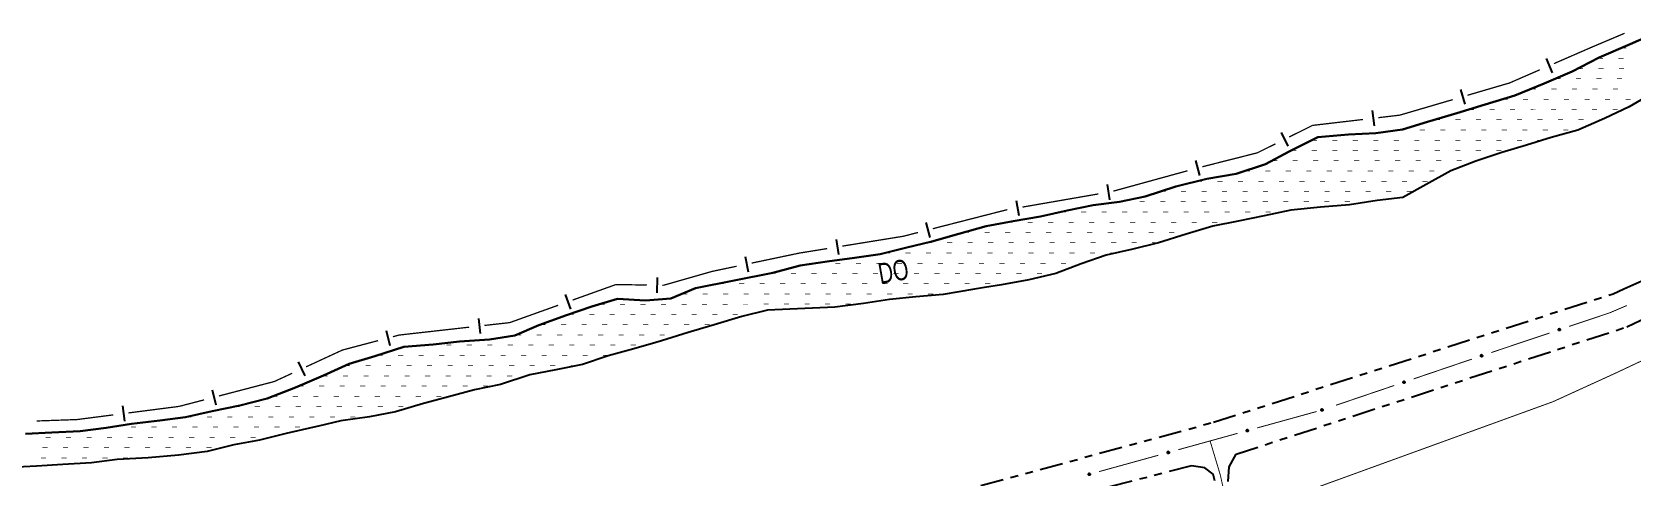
# Model space of a CAD drawing. Extents: x 212200 to 214553, y 4880545 to 4882659.
# Drawn here: x 213133.1 to 213445, y 4882096.9 to 4882183.6 of the extents above; entities that cross this region are included whole.
import ezdxf

# ---------------------------------------------------------------- set-up
doc = ezdxf.new("R2010")
doc.units = 0
doc.header["$LTSCALE"] = 1.5
doc.header["$MEASUREMENT"] = 0
doc.linetypes.add('TRACO_00', pattern=[10, -10])
doc.linetypes.add('TRACO_25', pattern=[8, 3, -1, 1, -1, 1, -1])
for name, color, linetype in [('HD-CURSO-PERENE', 170, 'CONTINUOUS'), ('HD-PRAIA', 251, 'CONTINUOUS'), ('HD-TXT-PRAIA', 7, 'CONTINUOUS'), ('LM-LIM-SETORES-BAIRROS', 250, 'CONTINUOUS'), ('RU-QUADRA', 210, 'CONTINUOUS'), ('SV-EIXO-ROD-ESTR', 7, 'CONTINUOUS'), ('SV-EIXO-RUA-N-PAV', 6, 'CONTINUOUS'), ('SV-EST-M-N-PAV', 20, 'CONTINUOUS'), ('SV-RUA-NAO-PAV', 7, 'CONTINUOUS')]:
    doc.layers.add(name, color=color, linetype=linetype)
doc.styles.add('ARIAL', font='ARIAL.SHX')

# ---------------------------------------------------------------- blocks, each defined once
blk = doc.blocks.new('*X1')
at = {"layer": 'HD-PRAIA', "const_width": 0.13}
for points in [[(213443.109177, 4882180.482687), (213444.109177, 4882180.482774)], [(213434.663383, 4882176.482537), (213435.663383, 4882176.482627)], [(213438.552822, 4882178.482609), (213439.552822, 4882178.482696)], [(213438.663383, 4882176.482896), (213439.663383, 4882176.482986)], [(213442.552822, 4882178.482957), (213443.552822, 4882178.483044)], [(213442.663383, 4882176.483255), (213443.663383, 4882176.483345)], [(213430.269057, 4882174.48246), (213431.269057, 4882174.482552)], [(213434.269057, 4882174.482827), (213435.269057, 4882174.482919)], [(213438.269057, 4882174.483194), (213439.269057, 4882174.483286)], [(213442.269057, 4882174.483561), (213443.269057, 4882174.483653)], [(213419.94775, 4882170.482291), (213420.94775, 4882170.482377)], [(213423.94775, 4882170.482636), (213424.94775, 4882170.482722)], [(213425.47901, 4882172.482379), (213426.47901, 4882172.482469)], [(213427.94775, 4882170.482981), (213428.94775, 4882170.483068)], [(213429.47901, 4882172.482738), (213430.47901, 4882172.482827)], [(213431.94775, 4882170.483326), (213432.94775, 4882170.483413)], [(213433.47901, 4882172.483096), (213434.47901, 4882172.483186)], [(213435.94775, 4882170.483672), (213436.94775, 4882170.483758)], [(213437.47901, 4882172.483455), (213438.47901, 4882172.483545)], [(213439.94775, 4882170.484017), (213440.94775, 4882170.484103)], [(213441.47901, 4882172.483814), (213442.47901, 4882172.483904)], [(213443.94775, 4882170.484362), (213444.94775, 4882170.484449)], [(213413.408619, 4882168.482192), (213414.408619, 4882168.482274)], [(213417.408619, 4882168.482521), (213418.408619, 4882168.482603)], [(213421.408619, 4882168.482849), (213422.408619, 4882168.482931)], [(213425.408619, 4882168.483177), (213426.408619, 4882168.483259)], [(213429.408619, 4882168.483505), (213430.408619, 4882168.483587)], [(213433.408619, 4882168.483834), (213434.408619, 4882168.483916)], [(213437.408619, 4882168.484162), (213438.408619, 4882168.484244)], [(213441.408619, 4882168.48449), (213442.408619, 4882168.484572)], [(213399.810464, 4882164.48199), (213400.810464, 4882164.482067)], [(213403.810464, 4882164.482296), (213404.810464, 4882164.482372)], [(213406.755252, 4882166.482093), (213407.755252, 4882166.482172)], [(213407.810464, 4882164.482602), (213408.810464, 4882164.482678)], [(213410.755252, 4882166.482409), (213411.755252, 4882166.482488)], [(213411.810464, 4882164.482907), (213412.810464, 4882164.482984)], [(213414.755252, 4882166.482726), (213415.755252, 4882166.482805)], [(213415.810464, 4882164.483213), (213416.810464, 4882164.483289)], [(213418.755252, 4882166.483042), (213419.755252, 4882166.483121)], [(213419.810464, 4882164.483518), (213420.810464, 4882164.483595)], [(213422.755252, 4882166.483358), (213423.755252, 4882166.483437)], [(213423.810464, 4882164.483824), (213424.810464, 4882164.4839)], [(213426.755252, 4882166.483675), (213427.755252, 4882166.483754)], [(213427.810464, 4882164.48413), (213428.810464, 4882164.484206)], [(213430.755252, 4882166.483991), (213431.755252, 4882166.48407)], [(213431.810464, 4882164.484435), (213432.810464, 4882164.484512)], [(213434.755252, 4882166.484307), (213435.755252, 4882166.484386)], [(213438.755252, 4882166.484624), (213439.245675, 4882166.482418)], [(213378.724806, 4882160.481713), (213379.724806, 4882160.481783)], [(213382.724806, 4882160.481991), (213383.724806, 4882160.48206)], [(213382.739341, 4882162.481787), (213383.739341, 4882162.481854)], [(213386.724806, 4882160.482269), (213387.724806, 4882160.482338)], [(213386.739341, 4882162.482056), (213387.739341, 4882162.482124)], [(213390.724806, 4882160.482546), (213391.724806, 4882160.482615)], [(213390.739341, 4882162.482326), (213391.739341, 4882162.482393)], [(213394.724806, 4882160.482824), (213395.724806, 4882160.482893)], [(213394.739341, 4882162.482595), (213395.739341, 4882162.482663)], [(213398.724806, 4882160.483101), (213399.724806, 4882160.48317)], [(213398.739341, 4882162.482865), (213399.739341, 4882162.482932)], [(213402.724806, 4882160.483379), (213403.724806, 4882160.483448)], [(213402.739341, 4882162.483134), (213403.739341, 4882162.483202)], [(213406.724806, 4882160.483656), (213407.724806, 4882160.483726)], [(213406.739341, 4882162.483404), (213407.739341, 4882162.483471)], [(213410.724806, 4882160.483934), (213411.724806, 4882160.484003)], [(213410.739341, 4882162.483673), (213411.739341, 4882162.483741)], [(213414.724806, 4882160.484211), (213415.724806, 4882160.484281)], [(213414.739341, 4882162.483943), (213415.739341, 4882162.48401)], [(213418.724806, 4882160.484489), (213419.724806, 4882160.484558)], [(213418.739341, 4882162.484213), (213419.739341, 4882162.48428)], [(213422.739341, 4882162.484482), (213423.739341, 4882162.484549)], [(213426.739341, 4882162.484752), (213427.739341, 4882162.484819)], [(213374.997062, 4882158.481643), (213375.997062, 4882158.481715)], [(213378.997062, 4882158.481929), (213379.997062, 4882158.482)], [(213382.997062, 4882158.482214), (213383.997062, 4882158.482286)], [(213386.997061, 4882158.4825), (213387.997061, 4882158.482572)], [(213390.997061, 4882158.482786), (213391.997061, 4882158.482857)], [(213394.997061, 4882158.483071), (213395.997061, 4882158.483143)], [(213398.997061, 4882158.483357), (213399.997061, 4882158.483429)], [(213402.997061, 4882158.483643), (213403.997061, 4882158.483714)], [(213406.997061, 4882158.483928), (213407.997061, 4882158.484)], [(213410.997061, 4882158.484214), (213411.997061, 4882158.484285)], [(213414.997061, 4882158.4845), (213414.998402, 4882158.482043)], [(213360.322552, 4882154.48143), (213361.322552, 4882154.481497)], [(213364.322552, 4882154.481698), (213365.322552, 4882154.481765)], [(213368.322552, 4882154.481965), (213369.322552, 4882154.482032)], [(213369.662764, 4882156.481557), (213370.662764, 4882156.481628)], [(213372.322552, 4882154.482232), (213373.322552, 4882154.482299)], [(213373.662764, 4882156.481842), (213374.662764, 4882156.481913)], [(213376.322552, 4882154.482499), (213377.322552, 4882154.482566)], [(213377.662764, 4882156.482127), (213378.662764, 4882156.482199)], [(213380.322552, 4882154.482767), (213381.322552, 4882154.482833)], [(213381.662764, 4882156.482413), (213382.662764, 4882156.482484)], [(213384.322552, 4882154.483034), (213385.322552, 4882154.483101)], [(213385.662764, 4882156.482698), (213386.662764, 4882156.482769)], [(213388.322552, 4882154.483301), (213389.322552, 4882154.483368)], [(213389.662764, 4882156.482983), (213390.662764, 4882156.483055)], [(213392.322552, 4882154.483568), (213393.322552, 4882154.483635)], [(213393.662764, 4882156.483269), (213394.662764, 4882156.48334)], [(213396.322552, 4882154.483836), (213397.322552, 4882154.483902)], [(213397.662764, 4882156.483554), (213398.662764, 4882156.483625)], [(213400.322552, 4882154.484103), (213401.322552, 4882154.48417)], [(213401.662764, 4882156.483839), (213402.662764, 4882156.48391)], [(213404.322552, 4882154.48437), (213405.322552, 4882154.484437)], [(213405.662764, 4882156.484124), (213406.662764, 4882156.484196)], [(213409.662764, 4882156.48441), (213409.769337, 4882156.481958)], [(213353.224061, 4882152.481326), (213354.224061, 4882152.481391)], [(213357.224061, 4882152.481584), (213358.224061, 4882152.481649)], [(213361.224061, 4882152.481842), (213362.224061, 4882152.481906)], [(213365.224061, 4882152.4821), (213366.224061, 4882152.482164)], [(213369.224061, 4882152.482357), (213370.224061, 4882152.482422)], [(213373.224061, 4882152.482615), (213374.224061, 4882152.48268)], [(213377.224061, 4882152.482873), (213378.224061, 4882152.482937)], [(213381.224061, 4882152.483131), (213382.224061, 4882152.483195)], [(213385.224061, 4882152.483388), (213386.224061, 4882152.483453)], [(213389.224061, 4882152.483646), (213390.224061, 4882152.483711)], [(213393.224061, 4882152.483904), (213394.224061, 4882152.483968)], [(213397.224061, 4882152.484162), (213398.224061, 4882152.484226)], [(213401.224061, 4882152.48442), (213402.224061, 4882152.484484)], [(213333.735543, 4882148.481066), (213334.735543, 4882148.481134)], [(213337.735543, 4882148.481341), (213338.735543, 4882148.481409)], [(213341.735543, 4882148.481616), (213342.735543, 4882148.481684)], [(213345.16358, 4882150.481213), (213346.16358, 4882150.481278)], [(213345.735543, 4882148.481891), (213346.735543, 4882148.481959)], [(213349.16358, 4882150.481472), (213350.16358, 4882150.481536)], [(213349.735543, 4882148.482166), (213350.735543, 4882148.482235)], [(213353.16358, 4882150.481731), (213354.16358, 4882150.481795)], [(213353.735543, 4882148.482441), (213354.735543, 4882148.48251)], [(213357.16358, 4882150.481989), (213358.16358, 4882150.482054)], [(213357.735543, 4882148.482716), (213358.735543, 4882148.482785)], [(213361.16358, 4882150.482248), (213362.16358, 4882150.482313)], [(213361.735543, 4882148.482991), (213362.735543, 4882148.48306)], [(213365.16358, 4882150.482507), (213366.16358, 4882150.482572)], [(213365.735543, 4882148.483266), (213366.735543, 4882148.483335)], [(213369.16358, 4882150.482766), (213370.16358, 4882150.482831)], [(213369.735543, 4882148.483541), (213370.735543, 4882148.48361)], [(213373.16358, 4882150.483025), (213374.16358, 4882150.483089)], [(213373.735543, 4882148.483816), (213374.735543, 4882148.483885)], [(213377.16358, 4882150.483283), (213378.16358, 4882150.483348)], [(213381.163579, 4882150.483542), (213382.163579, 4882150.483607)], [(213385.163579, 4882150.483801), (213386.163579, 4882150.483866)], [(213389.163579, 4882150.48406), (213390.163579, 4882150.484125)], [(213393.163579, 4882150.484319), (213394.099457, 4882150.481702)], [(213323.285445, 4882146.480928), (213324.285445, 4882146.480996)], [(213327.285445, 4882146.481201), (213328.285445, 4882146.481269)], [(213331.285445, 4882146.481474), (213332.285445, 4882146.481542)], [(213335.285445, 4882146.481746), (213336.285445, 4882146.481814)], [(213339.285445, 4882146.482019), (213340.285445, 4882146.482087)], [(213343.285445, 4882146.482292), (213344.285445, 4882146.48236)], [(213347.285445, 4882146.482565), (213348.285445, 4882146.482633)], [(213351.285445, 4882146.482837), (213352.285445, 4882146.482905)], [(213355.285445, 4882146.48311), (213356.285445, 4882146.483178)], [(213359.285445, 4882146.483383), (213360.285445, 4882146.483451)], [(213363.285445, 4882146.483655), (213364.285445, 4882146.483724)], [(213307.582284, 4882142.480705), (213308.582284, 4882142.480772)], [(213311.582284, 4882142.480974), (213312.582284, 4882142.481041)], [(213314.893043, 4882144.480811), (213315.893043, 4882144.480879)], [(213315.582284, 4882142.481243), (213316.582284, 4882142.48131)], [(213318.893043, 4882144.481083), (213319.893043, 4882144.48115)], [(213319.582284, 4882142.481512), (213320.582284, 4882142.481579)], [(213322.893043, 4882144.481354), (213323.893043, 4882144.481422)], [(213323.582284, 4882142.481781), (213324.582284, 4882142.481848)], [(213326.893043, 4882144.481625), (213327.893043, 4882144.481693)], [(213327.582284, 4882142.48205), (213328.582284, 4882142.482117)], [(213330.893043, 4882144.481897), (213331.893043, 4882144.481965)], [(213331.582284, 4882142.482319), (213332.582284, 4882142.482386)], [(213334.893043, 4882144.482168), (213335.893043, 4882144.482236)], [(213335.582284, 4882142.482588), (213336.582284, 4882142.482655)], [(213338.893043, 4882144.48244), (213339.893043, 4882144.482507)], [(213339.582284, 4882142.482857), (213340.582284, 4882142.482924)], [(213342.893043, 4882144.482711), (213343.893043, 4882144.482779)], [(213343.582284, 4882142.483126), (213344.582284, 4882142.483193)], [(213346.893043, 4882144.482982), (213347.893043, 4882144.48305)], [(213347.582284, 4882142.483395), (213348.582284, 4882142.483462)], [(213350.893043, 4882144.483254), (213351.893043, 4882144.483322)], [(213351.582284, 4882142.483664), (213352.582284, 4882142.483731)], [(213354.893043, 4882144.483525), (213355.893043, 4882144.483593)], [(213358.893043, 4882144.483796), (213359.305267, 4882144.481255)], [(213285.79129, 4882138.480421), (213286.79129, 4882138.480484)], [(213289.79129, 4882138.480672), (213290.79129, 4882138.480734)], [(213293.79129, 4882138.480922), (213294.79129, 4882138.480985)], [(213297.79129, 4882138.481173), (213298.79129, 4882138.481235)], [(213299.454984, 4882140.480591), (213300.454984, 4882140.480658)], [(213301.79129, 4882138.481423), (213302.79129, 4882138.481486)], [(213303.454984, 4882140.48086), (213304.454984, 4882140.480928)], [(213305.79129, 4882138.481674), (213306.79129, 4882138.481736)], [(213307.454984, 4882140.48113), (213308.454984, 4882140.481197)], [(213309.79129, 4882138.481924), (213310.79129, 4882138.481987)], [(213311.454984, 4882140.4814), (213312.454984, 4882140.481467)], [(213313.79129, 4882138.482174), (213314.79129, 4882138.482237)], [(213315.454984, 4882140.481669), (213316.454984, 4882140.481737)], [(213317.79129, 4882138.482425), (213318.79129, 4882138.482488)], [(213319.454984, 4882140.481939), (213320.454984, 4882140.482006)], [(213321.79129, 4882138.482675), (213322.79129, 4882138.482738)], [(213323.454984, 4882140.482208), (213324.454984, 4882140.482276)], [(213325.79129, 4882138.482926), (213326.79129, 4882138.482988)], [(213327.454984, 4882140.482478), (213328.454984, 4882140.482545)], [(213329.79129, 4882138.483176), (213330.79129, 4882138.483239)], [(213331.454984, 4882140.482748), (213332.454984, 4882140.482815)], [(213333.79129, 4882138.483427), (213334.79129, 4882138.483489)], [(213335.454984, 4882140.483017), (213336.454984, 4882140.483085)], [(213337.79129, 4882138.483677), (213338.133465, 4882138.480945)], [(213339.454984, 4882140.483287), (213340.454984, 4882140.483354)], [(213343.454984, 4882140.483556), (213344.454984, 4882140.483624)], [(213277.116172, 4882136.480301), (213278.116172, 4882136.480362)], [(213281.116172, 4882136.480544), (213282.116172, 4882136.480605)], [(213285.116172, 4882136.480787), (213286.116172, 4882136.480848)], [(213289.116172, 4882136.48103), (213290.116172, 4882136.481091)], [(213293.116172, 4882136.481273), (213294.116172, 4882136.481334)], [(213297.116172, 4882136.481516), (213298.116172, 4882136.481577)], [(213301.116172, 4882136.481759), (213302.116172, 4882136.481819)], [(213305.116172, 4882136.482002), (213306.116172, 4882136.482062)], [(213309.116172, 4882136.482245), (213310.116172, 4882136.482305)], [(213313.116172, 4882136.482487), (213314.116172, 4882136.482548)], [(213317.116172, 4882136.48273), (213318.116172, 4882136.482791)], [(213321.116172, 4882136.482973), (213322.116172, 4882136.483034)], [(213325.116172, 4882136.483216), (213326.116172, 4882136.483277)], [(213329.116172, 4882136.483459), (213330.116172, 4882136.48352)], [(213259.890986, 4882132.480063), (213260.890986, 4882132.480126)], [(213263.890986, 4882132.480316), (213264.890986, 4882132.480379)], [(213267.008471, 4882134.480167), (213268.008471, 4882134.480228)], [(213267.890986, 4882132.480568), (213268.890986, 4882132.480631)], [(213271.008471, 4882134.480409), (213272.008471, 4882134.480469)], [(213271.890986, 4882132.48082), (213272.890986, 4882132.480883)], [(213275.008471, 4882134.48065), (213276.008471, 4882134.48071)], [(213275.890986, 4882132.481073), (213276.890986, 4882132.481136)], [(213279.008471, 4882134.480892), (213280.008471, 4882134.480952)], [(213279.890986, 4882132.481325), (213280.890986, 4882132.481388)], [(213283.008471, 4882134.481133), (213284.008471, 4882134.481193)], [(213283.890986, 4882132.481578), (213284.890986, 4882132.481641)], [(213287.008471, 4882134.481374), (213288.008471, 4882134.481435)], [(213287.890986, 4882132.48183), (213288.890986, 4882132.481893)], [(213291.008471, 4882134.481616), (213292.008471, 4882134.481676)], [(213291.890986, 4882132.482082), (213292.890986, 4882132.482145)], [(213295.008471, 4882134.481857), (213296.008471, 4882134.481918)], [(213295.890986, 4882132.482335), (213296.890986, 4882132.482398)], [(213299.008471, 4882134.482099), (213300.008471, 4882134.482159)], [(213299.890986, 4882132.482587), (213300.890986, 4882132.48265)], [(213303.008471, 4882134.48234), (213304.008471, 4882134.4824)], [(213303.890986, 4882132.482839), (213304.890986, 4882132.482903)], [(213307.008471, 4882134.482581), (213308.008471, 4882134.482642)], [(213307.890986, 4882132.483092), (213308.890986, 4882132.483155)], [(213311.008471, 4882134.482823), (213312.008471, 4882134.482883)], [(213315.008471, 4882134.483064), (213316.008471, 4882134.483125)], [(213319.008471, 4882134.483306), (213320.008471, 4882134.483366)], [(213323.008471, 4882134.483547), (213323.465476, 4882134.480732)], [(213243.773388, 4882130.479869), (213244.773388, 4882130.479933)], [(213247.773388, 4882130.480124), (213248.773388, 4882130.480187)], [(213251.773388, 4882130.480378), (213252.773388, 4882130.480442)], [(213255.773388, 4882130.480633), (213256.773388, 4882130.480696)], [(213259.773388, 4882130.480887), (213260.773388, 4882130.480951)], [(213263.773388, 4882130.481142), (213264.773388, 4882130.481205)], [(213267.773388, 4882130.481396), (213268.773388, 4882130.48146)], [(213271.773388, 4882130.481651), (213272.773388, 4882130.481715)], [(213275.773388, 4882130.481906), (213276.773388, 4882130.481969)], [(213279.773388, 4882130.48216), (213280.773388, 4882130.482224)], [(213283.773388, 4882130.482415), (213284.773388, 4882130.482478)], [(213287.773388, 4882130.482669), (213288.773388, 4882130.482733)], [(213291.773388, 4882130.482924), (213292.773388, 4882130.482988)], [(213232.286256, 4882126.479688), (213233.286256, 4882126.479765)], [(213236.286256, 4882126.479997), (213237.286256, 4882126.480074)], [(213237.762686, 4882128.479776), (213238.762686, 4882128.479852)], [(213240.286256, 4882126.480306), (213241.286256, 4882126.480383)], [(213241.762686, 4882128.480079), (213242.762686, 4882128.480154)], [(213244.286256, 4882126.480615), (213245.286256, 4882126.480692)], [(213245.762686, 4882128.480382), (213246.762686, 4882128.480457)], [(213248.286256, 4882126.480924), (213249.286256, 4882126.481001)], [(213249.762686, 4882128.480685), (213250.762686, 4882128.48076)], [(213252.286256, 4882126.481233), (213253.286256, 4882126.48131)], [(213253.762686, 4882128.480987), (213254.762686, 4882128.481063)], [(213256.286256, 4882126.481542), (213257.286256, 4882126.481619)], [(213257.762686, 4882128.48129), (213258.762686, 4882128.481366)], [(213260.286256, 4882126.481851), (213261.286256, 4882126.481928)], [(213261.762686, 4882128.481593), (213262.762686, 4882128.481669)], [(213264.286256, 4882126.48216), (213265.286256, 4882126.482237)], [(213265.762686, 4882128.481896), (213266.762686, 4882128.481972)], [(213269.762686, 4882128.482199), (213270.762686, 4882128.482275)], [(213227.512871, 4882124.479607), (213228.512871, 4882124.479687)], [(213231.512871, 4882124.479926), (213232.512871, 4882124.480005)], [(213235.512871, 4882124.480244), (213236.512871, 4882124.480323)], [(213239.512871, 4882124.480562), (213240.512871, 4882124.480641)], [(213243.512871, 4882124.48088), (213244.512871, 4882124.48096)], [(213247.512871, 4882124.481198), (213248.512871, 4882124.481278)], [(213251.512871, 4882124.481516), (213252.512871, 4882124.481596)], [(213255.512871, 4882124.481835), (213256.512871, 4882124.481914)], [(213259.512871, 4882124.482153), (213259.628988, 4882124.479929)], [(213200.48138, 4882120.479271), (213201.48138, 4882120.479338)], [(213204.48138, 4882120.47954), (213205.48138, 4882120.479607)], [(213208.48138, 4882120.479809), (213209.48138, 4882120.479876)], [(213209.872228, 4882122.479398), (213210.872228, 4882122.479467)], [(213212.48138, 4882120.480077), (213213.48138, 4882120.480144)], [(213213.872228, 4882122.479673), (213214.872228, 4882122.479742)], [(213216.48138, 4882120.480346), (213217.48138, 4882120.480413)], [(213217.872228, 4882122.479949), (213218.872228, 4882122.480017)], [(213220.48138, 4882120.480615), (213221.48138, 4882120.480682)], [(213221.872228, 4882122.480224), (213222.872228, 4882122.480293)], [(213224.48138, 4882120.480883), (213225.48138, 4882120.480951)], [(213225.872228, 4882122.480499), (213226.872228, 4882122.480568)], [(213228.48138, 4882120.481152), (213229.48138, 4882120.481219)], [(213229.872228, 4882122.480775), (213230.872228, 4882122.480844)], [(213232.48138, 4882120.481421), (213233.48138, 4882120.481488)], [(213233.872228, 4882122.48105), (213234.872228, 4882122.481119)], [(213236.48138, 4882120.48169), (213237.48138, 4882120.481757)], [(213237.872228, 4882122.481325), (213238.872228, 4882122.481394)], [(213240.48138, 4882120.481958), (213241.48138, 4882120.482026)], [(213241.872228, 4882122.481601), (213242.872228, 4882122.48167)], [(213244.481379, 4882120.482227), (213245.481379, 4882120.482294)], [(213245.872228, 4882122.481876), (213246.872228, 4882122.481945)], [(213249.872228, 4882122.482151), (213250.872228, 4882122.48222)], [(213194.128718, 4882118.479175), (213195.128718, 4882118.479242)], [(213198.128718, 4882118.479443), (213199.128718, 4882118.47951)], [(213202.128718, 4882118.479712), (213203.128718, 4882118.479779)], [(213206.128718, 4882118.479981), (213207.128718, 4882118.480048)], [(213210.128718, 4882118.480249), (213211.128718, 4882118.480317)], [(213214.128718, 4882118.480518), (213215.128718, 4882118.480585)], [(213218.128718, 4882118.480787), (213219.128718, 4882118.480854)], [(213222.128718, 4882118.481056), (213223.128718, 4882118.481123)], [(213226.128718, 4882118.481324), (213227.128718, 4882118.481392)], [(213230.128718, 4882118.481593), (213231.128718, 4882118.48166)], [(213234.128718, 4882118.481862), (213235.128718, 4882118.481929)], [(213238.128718, 4882118.482131), (213239.128718, 4882118.482198)], [(213185.068472, 4882114.479018), (213186.068472, 4882114.479091)], [(213189.068472, 4882114.479311), (213190.068472, 4882114.479385)], [(213189.740998, 4882116.479098), (213190.740998, 4882116.479169)], [(213193.068472, 4882114.479605), (213194.068472, 4882114.479678)], [(213193.740998, 4882116.479384), (213194.740998, 4882116.479455)], [(213197.068472, 4882114.479898), (213198.068472, 4882114.479972)], [(213197.740998, 4882116.47967), (213198.740998, 4882116.479742)], [(213201.068472, 4882114.480192), (213202.068472, 4882114.480265)], [(213201.740998, 4882116.479956), (213202.740998, 4882116.480028)], [(213205.068472, 4882114.480485), (213206.068472, 4882114.480558)], [(213205.740998, 4882116.480242), (213206.740998, 4882116.480314)], [(213209.068472, 4882114.480779), (213210.068472, 4882114.480852)], [(213209.740998, 4882116.480528), (213210.740998, 4882116.4806)], [(213213.068472, 4882114.481072), (213214.068472, 4882114.481145)], [(213213.740998, 4882116.480815), (213214.740998, 4882116.480886)], [(213217.068472, 4882114.481365), (213218.068472, 4882114.481439)], [(213217.740998, 4882116.481101), (213218.740998, 4882116.481172)], [(213221.068472, 4882114.481659), (213222.068472, 4882114.481732)], [(213221.740998, 4882116.481387), (213222.740998, 4882116.481458)], [(213225.740998, 4882116.481673), (213226.740998, 4882116.481745)], [(213172.513078, 4882110.478826), (213173.513078, 4882110.478903)], [(213176.513078, 4882110.479132), (213177.513078, 4882110.479208)], [(213179.940861, 4882112.478934), (213180.940861, 4882112.47901)], [(213180.513078, 4882110.479438), (213181.513078, 4882110.479514)], [(213183.940861, 4882112.47924), (213184.940861, 4882112.479317)], [(213184.513078, 4882110.479743), (213185.513078, 4882110.47982)], [(213187.940861, 4882112.479546), (213188.940861, 4882112.479623)], [(213188.513078, 4882110.480049), (213189.513078, 4882110.480125)], [(213191.940861, 4882112.479853), (213192.940861, 4882112.479929)], [(213192.513078, 4882110.480354), (213193.513078, 4882110.480431)], [(213195.940861, 4882112.480159), (213196.94086, 4882112.480236)], [(213196.513078, 4882110.48066), (213197.513078, 4882110.480736)], [(213199.94086, 4882112.480465), (213200.94086, 4882112.480542)], [(213200.513078, 4882110.480965), (213201.513078, 4882110.481042)], [(213203.94086, 4882112.480772), (213204.94086, 4882112.480848)], [(213204.513078, 4882110.481271), (213205.513078, 4882110.481347)], [(213207.94086, 4882112.481078), (213208.94086, 4882112.481155)], [(213211.94086, 4882112.481384), (213212.94086, 4882112.481461)], [(213163.169801, 4882108.4787), (213164.169801, 4882108.478775)], [(213167.169801, 4882108.479002), (213168.169801, 4882108.479077)], [(213171.169801, 4882108.479303), (213172.169801, 4882108.479379)], [(213175.169801, 4882108.479605), (213176.169801, 4882108.479681)], [(213179.169801, 4882108.479907), (213180.169801, 4882108.479982)], [(213183.169801, 4882108.480209), (213184.169801, 4882108.480284)], [(213187.1698, 4882108.48051), (213188.1698, 4882108.480586)], [(213191.1698, 4882108.480812), (213192.1698, 4882108.480888)], [(213195.1698, 4882108.481114), (213196.1698, 4882108.481189)], [(213135.699375, 4882104.479443), (213136.699375, 4882104.479498)], [(213139.699375, 4882104.479664), (213140.699375, 4882104.479719)], [(213143.699375, 4882104.479885), (213144.699375, 4882104.47994)], [(213147.699375, 4882104.480105), (213148.699375, 4882104.48016)], [(213148.368215, 4882106.478519), (213149.368215, 4882106.478591)], [(213151.699375, 4882104.480326), (213152.699375, 4882104.480381)], [(213152.368215, 4882106.478805), (213153.368215, 4882106.478877)], [(213155.699375, 4882104.480547), (213156.699375, 4882104.480602)], [(213156.368215, 4882106.479092), (213157.368215, 4882106.479163)], [(213159.699375, 4882104.480767), (213160.699375, 4882104.480822)], [(213160.368215, 4882106.479378), (213161.368215, 4882106.47945)], [(213163.699375, 4882104.480988), (213164.699375, 4882104.481043)], [(213164.368215, 4882106.479664), (213165.368215, 4882106.479736)], [(213167.699375, 4882104.481209), (213168.699375, 4882104.481264)], [(213168.368215, 4882106.479951), (213169.368215, 4882106.480022)], [(213171.699375, 4882104.481429), (213172.699375, 4882104.481485)], [(213172.368215, 4882106.480237), (213173.368215, 4882106.480309)], [(213175.699375, 4882104.48165), (213176.699375, 4882104.481705)], [(213176.368215, 4882106.480523), (213177.368215, 4882106.480595)], [(213180.368215, 4882106.48081), (213181.368215, 4882106.480881)], [(213184.368215, 4882106.481096), (213185.368215, 4882106.481168)], [(213135.092119, 4882102.480022), (213136.092119, 4882102.480075)], [(213139.092119, 4882102.480232), (213140.092119, 4882102.480285)], [(213143.092119, 4882102.480443), (213144.092119, 4882102.480495)], [(213147.092119, 4882102.480653), (213148.092119, 4882102.480705)], [(213151.092119, 4882102.480863), (213152.092119, 4882102.480916)], [(213155.092119, 4882102.481073), (213156.092119, 4882102.481126)], [(213159.092119, 4882102.481283), (213160.092119, 4882102.481336)], [(213163.092119, 4882102.481494), (213164.092119, 4882102.481546)], [(213167.092119, 4882102.481704), (213168.092119, 4882102.481756)], [(213134.806392, 4882100.48099), (213135.806392, 4882100.481038)], [(213138.806392, 4882100.481181), (213139.806392, 4882100.481228)], [(213142.806392, 4882100.481371), (213143.806392, 4882100.481419)], [(213146.806392, 4882100.481561), (213147.806392, 4882100.481609)], [(213150.806392, 4882100.481752), (213151.806392, 4882100.481799)], [(213154.806392, 4882100.481942), (213155.219818, 4882100.478488)]]:
    blk.add_lwpolyline(points, dxfattribs=at)

msp = doc.modelspace()

# ---------------------------------------------------------------- linework, layer by layer
at = {"layer": 'HD-CURSO-PERENE', "linetype": 'Continuous'}
msp.add_polyline3d([(213450.28, 4882183.62, 2.200891), (213444.83, 4882181.23, 2.200891), (213438.82, 4882178.62, 2.200891), (213433.55, 4882175.91, 2.200891), (213428.08, 4882173.53, 2.200891), (213422.32, 4882171.21, 2.200891), (213416.55, 4882169.44, 2.200891), (213411.04, 4882167.76, 2.200891), (213405.34, 4882166.06, 2.200891), (213400.46, 4882164.57, 2.200891), (213395.22, 4882163.86, 2.200891), (213389.92, 4882163.62, 2.200891), (213383.92, 4882163.07, 2.200891), (213378.34, 4882160.29, 2.200891), (213373.7, 4882157.78, 2.200891), (213368.01, 4882155.95, 2.200891), (213362.24, 4882154.96, 2.200891), (213356.19, 4882153.45, 2.200891), (213350.25, 4882151.51, 2.200891), (213345.23, 4882150.49, 2.200891), (213340.09, 4882149.81, 2.200891), (213334.99, 4882148.77, 2.200891), (213329.78, 4882147.57, 2.200891), (213324.46, 4882146.71, 2.200891), (213319.23, 4882145.69, 2.200891), (213313.85, 4882144.19, 2.200891), (213308.62, 4882142.73, 2.200891), (213303.5, 4882141.5, 2.200891), (213298.54, 4882140.25, 2.200891), (213293.53, 4882139.52, 2.200891), (213288.19, 4882138.84, 2.200891), (213282.92, 4882138.05, 2.200891), (213277.62, 4882136.58, 2.200891), (213262.51, 4882133.59, 2.200891), (213257.72, 4882131.56, 2.200891), (213252.73, 4882131.23, 2.200891), (213247.26, 4882131.5, 2.200891), (213242.27, 4882130.04, 2.200891), (213237.33, 4882128.33, 2.200891), (213231.96, 4882126.36, 2.200891), (213227.23, 4882124.36, 2.200891), (213222.29, 4882123.58, 2.200891), (213216.44, 4882123.19, 2.200891), (213211.3, 4882122.59, 2.200891), (213205.62, 4882122.15, 2.200891), (213199.93, 4882120.3, 2.200891), (213194.94, 4882118.85, 2.200891), (213189.93, 4882116.56, 2.200891), (213184.44, 4882114.21, 2.200891), (213178.93, 4882112.09, 2.200891), (213173.6, 4882110.71, 2.200891), (213168.24, 4882109.57, 2.200891), (213162.99, 4882108.44, 2.200891), (213158.03, 4882107.76, 2.200891), (213152.48, 4882107.15, 2.200891), (213147.52, 4882106.34, 2.200891), (213142.49, 4882105.69, 2.200891), (213136.91, 4882105.44, 2.200891), (213131.77, 4882105.19, 2.200891)], dxfattribs=at)
at = {"layer": 'HD-PRAIA', "linetype": 'TRACO_00'}
for points in [[(213131.77, 4882105.19, 2.200891), (213136.91, 4882105.44, 2.200891), (213142.49, 4882105.69, 2.200891), (213147.52, 4882106.34, 2.200891), (213152.48, 4882107.15, 2.200891), (213158.03, 4882107.76, 2.200891), (213162.99, 4882108.44, 2.200891), (213168.24, 4882109.57, 2.200891), (213173.6, 4882110.71, 2.200891), (213178.93, 4882112.09, 2.200891), (213184.44, 4882114.21, 2.200891), (213189.93, 4882116.56, 2.200891), (213194.94, 4882118.85, 2.200891), (213199.93, 4882120.3, 2.200891), (213205.62, 4882122.15, 2.200891), (213211.3, 4882122.59, 2.200891), (213216.44, 4882123.19, 2.200891), (213222.29, 4882123.58, 2.200891), (213227.23, 4882124.36, 2.200891), (213231.96, 4882126.36, 2.200891), (213237.33, 4882128.33, 2.200891), (213242.27, 4882130.04, 2.200891), (213247.26, 4882131.5, 2.200891), (213252.73, 4882131.23, 2.200891), (213257.72, 4882131.56, 2.200891), (213262.51, 4882133.59, 2.200891), (213277.62, 4882136.58, 2.200891), (213282.92, 4882138.05, 2.200891), (213288.19, 4882138.84, 2.200891), (213293.53, 4882139.52, 2.200891), (213298.54, 4882140.25, 2.200891), (213303.5, 4882141.5, 2.200891), (213308.62, 4882142.73, 2.200891), (213313.85, 4882144.19, 2.200891), (213319.23, 4882145.69, 2.200891), (213324.46, 4882146.71, 2.200891), (213329.78, 4882147.57, 2.200891), (213334.99, 4882148.77, 2.200891), (213340.09, 4882149.81, 2.200891), (213345.23, 4882150.49, 2.200891), (213350.25, 4882151.51, 2.200891), (213356.19, 4882153.45, 2.200891), (213362.24, 4882154.96, 2.200891), (213368.01, 4882155.95, 2.200891), (213373.7, 4882157.78, 2.200891), (213378.34, 4882160.29, 2.200891), (213383.92, 4882163.07, 2.200891), (213389.92, 4882163.62, 2.200891), (213395.22, 4882163.86, 2.200891), (213400.46, 4882164.57, 2.200891), (213405.34, 4882166.06, 2.200891), (213411.04, 4882167.76, 2.200891), (213416.55, 4882169.44, 2.200891), (213422.32, 4882171.21, 2.200891), (213428.08, 4882173.53, 2.200891), (213433.55, 4882175.91, 2.200891), (213438.82, 4882178.62, 2.200891), (213444.83, 4882181.23, 2.200891), (213450.28, 4882183.62, 2.200891)], [(213449.0021, 4882171.573545, 2.775923), (213444.62267, 4882168.983667, 2.775923), (213439.843201, 4882166.743778, 2.775923), (213434.653751, 4882164.473892, 2.775923), (213429.444176, 4882163.003978, 2.775923), (213424.644591, 4882161.504061, 2.775923), (213419.794995, 4882160.084143, 2.775923), (213414.765447, 4882158.404234, 2.775923), (213409.845926, 4882156.524333, 2.775923), (213405.056521, 4882153.874459, 2.775923), (213400.467097, 4882151.294582, 2.775923), (213395.487377, 4882150.694633, 2.775923), (213390.07771, 4882149.864696, 2.775923), (213384.407995, 4882149.404747, 2.775923), (213378.668299, 4882148.834802, 2.775923), (213373.418665, 4882147.754873, 2.775923), (213368.349019, 4882146.704942, 2.775923), (213363.42936, 4882145.705008, 2.775923), (213358.239796, 4882144.165095, 2.775923), (213352.800265, 4882142.47519, 2.775923), (213347.840643, 4882141.245265, 2.775923), (213342.591026, 4882140.05534, 2.775923), (213337.721478, 4882138.335432, 2.796099), (213332.801957, 4882136.455531, 2.796099), (213327.562342, 4882135.255606, 2.796099), (213322.2227, 4882134.245675, 2.796099), (213318.914986, 4882133.730031, 2.796099), (213316.963026, 4882133.425737, 2.796099), (213310.803421, 4882132.375812, 2.796099), (213305.483694, 4882131.905861, 2.796099), (213300.323972, 4882131.365911, 2.796099), (213295.30428, 4882130.595969, 2.796099), (213289.664604, 4882129.876029, 2.796099), (213276.535187, 4882129.296129, 2.796099), (213271.555568, 4882128.056204, 2.826364), (213266.166027, 4882126.416296, 2.826364), (213261.076451, 4882124.926382, 2.826364), (213255.856899, 4882123.316472, 2.826364), (213254.794643, 4882123.006475, 2.826364), (213250.477347, 4882121.746562, 2.826364), (213245.487745, 4882120.396641, 2.826364), (213240.428204, 4882118.676735, 2.826364), (213235.278558, 4882117.646803, 2.826364), (213230.198901, 4882116.676869, 2.826364), (213224.439413, 4882114.786973, 2.826364), (213219.399763, 4882113.757041, 2.826364), (213214.290169, 4882112.387122, 2.826364), (213213.631857, 4882112.211748, 2.826364), (213209.410556, 4882111.087199, 2.826364), (213203.961015, 4882109.457291, 2.826364), (213198.881361, 4882108.467358, 2.826364), (213193.301693, 4882107.67742, 2.836453), (213188.958362, 4882106.66369, 2.836453), (213188.032084, 4882106.447497, 2.846541), (213182.672476, 4882105.227574, 2.846541), (213177.412876, 4882103.927653, 2.846541), (213172.413203, 4882103.037716, 2.846541), (213167.223606, 4882101.707795, 2.846541), (213161.623927, 4882100.997855, 2.846541), (213155.744224, 4882100.507908, 2.846541), (213149.684504, 4882100.167956, 2.846541), (213144.684795, 4882099.50801, 2.866718), (213139.085052, 4882099.208054, 2.866718), (213133.955296, 4882098.878097, 2.866718), (213128.845533, 4882098.588138, 2.866718)]]:
    msp.add_polyline3d(points, dxfattribs=at)
at = {"layer": 'LM-LIM-SETORES-BAIRROS', "const_width": 0.25}
for points in [[(213443.761998, 4882183.361594), (213438.236387, 4882181.0233)], [(213437.381656, 4882180.661601), (213429.981262, 4882177.438318)], [(213438.236387, 4882181.0233), (213437.381656, 4882180.661601)], [(213427.23083, 4882176.240352), (213421.729965, 4882173.84442)], [(213421.311935, 4882173.662345), (213413.113341, 4882171.257423)], [(213421.729965, 4882173.84442), (213421.311935, 4882173.662345)], [(213410.234634, 4882170.413003), (213400.638944, 4882167.598267)], [(213392.720102, 4882166.534293), (213383.781747, 4882165.482722)], [(213399.885641, 4882167.377298), (213395.699554, 4882166.884817)], [(213400.638944, 4882167.598267), (213399.885641, 4882167.377298)], [(213382.887448, 4882165.377511), (213378.320253, 4882163.109036)], [(213383.781747, 4882165.482722), (213382.887448, 4882165.377511)], [(213372.946592, 4882160.439999), (213372.10288, 4882160.020937)], [(213375.633422, 4882161.774518), (213372.946592, 4882160.439999)], [(213372.10288, 4882160.020937), (213361.383124, 4882157.307075)], [(213358.487472, 4882156.523103), (213344.024391, 4882152.545755)], [(213341.076185, 4882151.998726), (213326.297256, 4882149.432939)], [(213323.108088, 4882148.879265), (213308.806953, 4882145.214916)], [(213323.34147, 4882148.919782), (213323.108088, 4882148.879265)], [(213303.038793, 4882143.736954), (213291.148254, 4882141.811021)], [(213303.963421, 4882143.973869), (213303.038793, 4882143.736954)], [(213305.900833, 4882144.470288), (213303.963421, 4882143.973869)], [(213282.755234, 4882140.451589), (213273.460534, 4882138.49892)], [(213283.251173, 4882140.531916), (213282.755234, 4882140.451589)], [(213288.186849, 4882141.331357), (213283.251173, 4882140.531916)], [(213265.757041, 4882136.88054), (213256.979919, 4882134.37279)], [(213266.610075, 4882137.059748), (213265.757041, 4882136.88054)], [(213270.524623, 4882137.882132), (213266.610075, 4882137.059748)], [(213246.973323, 4882134.309385), (213238.536052, 4882131.283604)], [(213247.009899, 4882134.308828), (213246.973323, 4882134.309385)], [(213253.009189, 4882134.216527), (213247.009899, 4882134.308828)], [(213256.258051, 4882134.166543), (213256.008834, 4882134.170377)], [(213256.979919, 4882134.37279), (213256.258051, 4882134.166543)], [(213235.712151, 4882130.270895), (213226.299146, 4882126.895197)], [(213218.351479, 4882125.9911), (213205.433091, 4882124.536711)], [(213226.261239, 4882126.881603), (213221.332646, 4882126.326728)], [(213226.299146, 4882126.895197), (213226.261239, 4882126.881603)], [(213200.579226, 4882123.365367), (213193.811972, 4882121.575319)], [(213204.692103, 4882124.453289), (213203.479478, 4882124.13253)], [(213205.433091, 4882124.536711), (213204.692103, 4882124.453289)], [(213193.621851, 4882121.525029), (213186.538966, 4882118.250147)], [(213193.811972, 4882121.575319), (213193.621851, 4882121.525029)], [(213183.815945, 4882116.991116), (213181.092925, 4882115.732084)], [(213180.337549, 4882115.382825), (213169.533171, 4882112.557064)], [(213181.092925, 4882115.732084), (213180.337549, 4882115.382825)], [(213161.768094, 4882110.526198), (213151.876358, 4882109.249845)], [(213161.793499, 4882110.532842), (213161.768094, 4882110.526198)], [(213166.630794, 4882111.797981), (213161.793499, 4882110.532842)], [(213141.841641, 4882107.955043), (213133.964431, 4882107.677676)], [(213141.95858, 4882107.970131), (213141.841641, 4882107.955043)], [(213148.901025, 4882108.865931), (213141.95858, 4882107.970131)]]:
    msp.add_lwpolyline(points, dxfattribs=at)
at = {"layer": 'LM-LIM-SETORES-BAIRROS'}
for points in [[(213428.465468, 4882178.414212), (213429.663434, 4882175.66378)], [(213411.731561, 4882172.415303), (213412.575982, 4882169.536596)], [(213394.531141, 4882168.257702), (213394.881665, 4882165.27825)], [(213376.757384, 4882164.007612), (213378.091902, 4882161.320781)], [(213360.018148, 4882158.499724), (213360.813618, 4882155.607107)], [(213342.79013, 4882153.818723), (213343.303287, 4882150.862938)], [(213325.055415, 4882150.739779), (213325.568573, 4882147.783994)], [(213307.465932, 4882146.419766), (213308.21056, 4882143.513647)], [(213289.921287, 4882143.131836), (213290.400951, 4882140.17043)], [(213272.173503, 4882139.76128), (213272.790291, 4882136.825369)], [(213255.032028, 4882135.685583), (213254.985878, 4882132.685938)], [(213237.088397, 4882132.357985), (213238.101106, 4882129.534084)], [(213220.17111, 4882127.705435), (213220.506738, 4882124.724268)], [(213202.129146, 4882125.326935), (213202.896309, 4882122.426683)], [(213185.001777, 4882119.19198), (213186.260808, 4882116.468959)], [(213168.18617, 4882113.755225), (213168.945253, 4882110.852848)], [(213150.692624, 4882110.60954), (213151.076538, 4882107.634207)]]:
    msp.add_lwpolyline(points, dxfattribs=at)
at = {"layer": 'RU-QUADRA', "linetype": 'Continuous', "const_width": 0.18, "flags": 128}
msp.add_lwpolyline([(213369.86, 4882089.67), (213429.802243, 4882111.445881), (213441.981821, 4882117.01065), (213505.44065, 4882146.890981), (213523.269216, 4882155.844318), (213547.202082, 4882169.406275), (213557.971872, 4882173.395086), (213568.741661, 4882172.996205), (213573.528235, 4882168.209632), (213579.910332, 4882153.451031), (213589.483479, 4882129.917046), (213611.222499, 4882076.068097)], dxfattribs=at)
at = {"layer": 'SV-EIXO-ROD-ESTR', "const_width": 0.18}
for points in [[(213444.206849, 4882130.219501), (213441.447245, 4882129.042817)], [(213440.888185, 4882128.804436), (213432.932435, 4882126.133163)], [(213441.447245, 4882129.042817), (213440.888185, 4882128.804436)], [(213429.140478, 4882124.859951), (213417.76461, 4882121.040316)], [(213413.975862, 4882119.757606), (213402.61401, 4882115.896475)], [(213398.826727, 4882114.609431), (213387.464875, 4882110.748301)], [(213383.658793, 4882109.522314), (213372.092719, 4882106.324513)], [(213368.237361, 4882105.258579), (213356.671288, 4882102.060777)], [(213352.81593, 4882100.994844), (213341.249856, 4882097.797042)]]:
    msp.add_lwpolyline(points, dxfattribs=at)
at = {"layer": 'SV-EIXO-ROD-ESTR'}
for points in [[(213431.207703, 4882125.437935), (213431.186549, 4882125.393839), (213431.159351, 4882125.360265), (213431.128607, 4882125.338792), (213431.096491, 4882125.326901), (213431.062265, 4882125.318437), (213431.025876, 4882125.317516), (213430.985261, 4882125.325441), (213430.940877, 4882125.346351), (213430.908315, 4882125.376473), (213430.885651, 4882125.405488), (213430.871324, 4882125.438262), (213430.863658, 4882125.471648), (213430.863951, 4882125.509479), (213430.872384, 4882125.55056), (213430.89449, 4882125.594681), (213430.92138, 4882125.627413), (213430.951662, 4882125.647402), (213430.984702, 4882125.661597), (213431.019748, 4882125.669819), (213431.055474, 4882125.670517), (213431.09682, 4882125.661953), (213431.140079, 4882125.639557), (213431.173031, 4882125.61311), (213431.19344, 4882125.583116), (213431.206682, 4882125.550273), (213431.215589, 4882125.516049), (213431.218038, 4882125.479507), (213431.207703, 4882125.437935)], [(213416.040963, 4882120.343132), (213416.01997, 4882120.298958), (213415.992895, 4882120.265285), (213415.962229, 4882120.243701), (213415.930157, 4882120.231693), (213415.895963, 4882120.223103), (213415.859577, 4882120.22205), (213415.818933, 4882120.229826), (213415.774473, 4882120.250573), (213415.741802, 4882120.280577), (213415.719032, 4882120.309509), (213415.704585, 4882120.34223), (213415.696797, 4882120.375589), (213415.696953, 4882120.413421), (213415.705235, 4882120.454532), (213415.72718, 4882120.498733), (213415.75395, 4882120.531563), (213415.78416, 4882120.551662), (213415.817148, 4882120.565977), (213415.852163, 4882120.574328), (213415.887886, 4882120.575156), (213415.929264, 4882120.566743), (213415.972604, 4882120.544505), (213416.005652, 4882120.518179), (213416.02617, 4882120.48826), (213416.039533, 4882120.455465), (213416.048565, 4882120.421273), (213416.051146, 4882120.384741), (213416.040963, 4882120.343132)], [(213400.891828, 4882115.194957), (213400.870835, 4882115.150784), (213400.84376, 4882115.117111), (213400.813094, 4882115.095526), (213400.781022, 4882115.083518), (213400.746827, 4882115.074929), (213400.710441, 4882115.073875), (213400.669798, 4882115.081651), (213400.625338, 4882115.102399), (213400.592666, 4882115.132402), (213400.569896, 4882115.161334), (213400.55545, 4882115.194056), (213400.547662, 4882115.227414), (213400.547818, 4882115.265246), (213400.5561, 4882115.306358), (213400.578045, 4882115.350559), (213400.604815, 4882115.383389), (213400.635024, 4882115.403488), (213400.668013, 4882115.417803), (213400.703028, 4882115.426154), (213400.738751, 4882115.426982), (213400.780129, 4882115.418568), (213400.823468, 4882115.396331), (213400.856517, 4882115.370005), (213400.877035, 4882115.340085), (213400.890397, 4882115.307291), (213400.899429, 4882115.273099), (213400.902011, 4882115.236567), (213400.891828, 4882115.194957)], [(213384.891224, 4882109.748848), (213384.867712, 4882109.705961), (213384.838735, 4882109.673911), (213384.806873, 4882109.654135), (213384.774161, 4882109.644001), (213384.739527, 4882109.637403), (213384.703141, 4882109.638455), (213384.663015, 4882109.648568), (213384.619828, 4882109.671851), (213384.588946, 4882109.703693), (213384.567887, 4882109.733893), (213384.555356, 4882109.767395), (213384.54951, 4882109.801148), (213384.551853, 4882109.838907), (213384.562498, 4882109.879471), (213384.586961, 4882109.92233), (213384.615585, 4882109.953557), (213384.646906, 4882109.971876), (213384.680666, 4882109.98426), (213384.716106, 4882109.990572), (213384.751817, 4882109.989334), (213384.792639, 4882109.978542), (213384.834621, 4882109.953836), (213384.866092, 4882109.925643), (213384.884846, 4882109.894588), (213384.89629, 4882109.861076), (213384.90333, 4882109.826419), (213384.903796, 4882109.789799), (213384.891224, 4882109.748848)], [(213370.33286, 4882105.723734), (213370.309348, 4882105.680848), (213370.280371, 4882105.648797), (213370.248509, 4882105.629021), (213370.215797, 4882105.618888), (213370.181163, 4882105.61229), (213370.144777, 4882105.613341), (213370.104651, 4882105.623454), (213370.061465, 4882105.646738), (213370.030582, 4882105.67858), (213370.009523, 4882105.70878), (213369.996992, 4882105.742282), (213369.991146, 4882105.776035), (213369.993489, 4882105.813794), (213370.004134, 4882105.854358), (213370.028598, 4882105.897217), (213370.057221, 4882105.928444), (213370.088542, 4882105.946762), (213370.122303, 4882105.959147), (213370.157742, 4882105.965459), (213370.193453, 4882105.964221), (213370.234275, 4882105.953429), (213370.276257, 4882105.928723), (213370.307728, 4882105.90053), (213370.326482, 4882105.869475), (213370.337926, 4882105.835963), (213370.344966, 4882105.801306), (213370.345432, 4882105.764685), (213370.33286, 4882105.723734)], [(213354.911428, 4882101.459999), (213354.887916, 4882101.417113), (213354.85894, 4882101.385062), (213354.827077, 4882101.365286), (213354.794365, 4882101.355152), (213354.759731, 4882101.348554), (213354.723345, 4882101.349606), (213354.683219, 4882101.359719), (213354.640033, 4882101.383002), (213354.609151, 4882101.414844), (213354.588091, 4882101.445044), (213354.57556, 4882101.478547), (213354.569714, 4882101.512299), (213354.572057, 4882101.550059), (213354.582702, 4882101.590622), (213354.607166, 4882101.633481), (213354.635789, 4882101.664708), (213354.66711, 4882101.683027), (213354.700871, 4882101.695412), (213354.73631, 4882101.701724), (213354.772021, 4882101.700486), (213354.812843, 4882101.689694), (213354.854825, 4882101.664988), (213354.886296, 4882101.636795), (213354.90505, 4882101.605739), (213354.916494, 4882101.572227), (213354.923534, 4882101.53757), (213354.924, 4882101.50095), (213354.911428, 4882101.459999)], [(213339.489996, 4882097.196264), (213339.466485, 4882097.153377), (213339.437508, 4882097.121327), (213339.405646, 4882097.101551), (213339.372933, 4882097.091417), (213339.338299, 4882097.084819), (213339.301913, 4882097.085871), (213339.261787, 4882097.095984), (213339.218601, 4882097.119267), (213339.187719, 4882097.151109), (213339.166659, 4882097.181309), (213339.154129, 4882097.214811), (213339.148283, 4882097.248564), (213339.150625, 4882097.286323), (213339.16127, 4882097.326887), (213339.185734, 4882097.369746), (213339.214357, 4882097.400973), (213339.245678, 4882097.419292), (213339.279439, 4882097.431676), (213339.314878, 4882097.437989), (213339.35059, 4882097.43675), (213339.391412, 4882097.425958), (213339.433393, 4882097.401252), (213339.464864, 4882097.373059), (213339.483618, 4882097.342004), (213339.495062, 4882097.308492), (213339.502103, 4882097.273835), (213339.502568, 4882097.237215), (213339.489996, 4882097.196264)]]:
    msp.add_lwpolyline(points, close=True, dxfattribs=at)
for points in [[(213431.173031, 4882125.61311), (213430.863658, 4882125.471648)], [(213431.140079, 4882125.639557), (213430.863951, 4882125.509479)], [(213431.154179, 4882125.626593), (213430.867954, 4882125.493064)], [(213431.1797, 4882125.597738), (213430.870192, 4882125.456391)], [(213431.115297, 4882125.648082), (213430.870891, 4882125.531474)], [(213431.19344, 4882125.583116), (213430.871324, 4882125.438262)], [(213431.09682, 4882125.661953), (213430.872384, 4882125.55056)], [(213431.197461, 4882125.566277), (213430.879322, 4882125.424912)], [(213431.206682, 4882125.550273), (213430.885651, 4882125.405488)], [(213431.071684, 4882125.662227), (213430.890643, 4882125.57553)], [(213431.055474, 4882125.670517), (213430.89449, 4882125.594681)], [(213431.207894, 4882125.530917), (213430.902266, 4882125.390873)], [(213431.215589, 4882125.516049), (213430.908315, 4882125.376473)], [(213431.033699, 4882125.668184), (213430.913861, 4882125.613553)], [(213431.019748, 4882125.669819), (213430.92138, 4882125.627413)], [(213431.212285, 4882125.496406), (213430.929082, 4882125.362453)], [(213431.218038, 4882125.479507), (213430.940877, 4882125.346351)], [(213431.211501, 4882125.460159), (213430.965811, 4882125.338801)], [(213431.207703, 4882125.437935), (213430.985261, 4882125.325441)], [(213431.195204, 4882125.414384), (213431.012445, 4882125.324232)], [(213431.186549, 4882125.393839), (213431.025876, 4882125.317516)], [(213431.171127, 4882125.374633), (213431.052149, 4882125.32173)], [(213431.159351, 4882125.360265), (213431.062265, 4882125.318437)], [(213416.005652, 4882120.518179), (213415.696797, 4882120.375589)], [(213415.972604, 4882120.544505), (213415.696953, 4882120.413421)], [(213415.986751, 4882120.531592), (213415.701016, 4882120.39702)], [(213416.012378, 4882120.502831), (213415.703387, 4882120.360355)], [(213415.94779, 4882120.55294), (213415.703812, 4882120.43544)], [(213416.02617, 4882120.48826), (213415.704585, 4882120.34223)], [(213415.929264, 4882120.566743), (213415.705235, 4882120.454532)], [(213416.030253, 4882120.471435), (213415.712632, 4882120.328909)], [(213416.039533, 4882120.455465), (213415.719032, 4882120.309509)], [(213415.904127, 4882120.566925), (213415.723404, 4882120.479568)], [(213415.887886, 4882120.575156), (213415.72718, 4882120.498733)], [(213416.040815, 4882120.436113), (213415.735701, 4882120.294955)], [(213416.048565, 4882120.421273), (213415.741802, 4882120.280577)], [(213415.86612, 4882120.572744), (213415.746482, 4882120.517676)], [(213415.852163, 4882120.574328), (213415.75395, 4882120.531563)], [(213416.045332, 4882120.401619), (213415.762619, 4882120.266633)], [(213416.051146, 4882120.384741), (213415.774473, 4882120.250573)], [(213416.04468, 4882120.365369), (213415.799435, 4882120.243115)], [(213416.040963, 4882120.343132), (213415.818933, 4882120.229826)], [(213416.02855, 4882120.319535), (213415.846122, 4882120.228716)], [(213416.01997, 4882120.298958), (213415.859577, 4882120.22205)], [(213416.004619, 4882120.279696), (213415.885834, 4882120.226359)], [(213415.992895, 4882120.265285), (213415.895963, 4882120.223103)], [(213400.856517, 4882115.370005), (213400.547662, 4882115.227414)], [(213400.823468, 4882115.396331), (213400.547818, 4882115.265246)], [(213400.837615, 4882115.383418), (213400.55188, 4882115.248845)], [(213400.863242, 4882115.354656), (213400.554252, 4882115.212181)], [(213400.798655, 4882115.404766), (213400.554677, 4882115.287266)], [(213400.877035, 4882115.340085), (213400.55545, 4882115.194056)], [(213400.780129, 4882115.418568), (213400.5561, 4882115.306358)], [(213400.881117, 4882115.323261), (213400.563497, 4882115.180735)], [(213400.890397, 4882115.307291), (213400.569896, 4882115.161334)], [(213400.754991, 4882115.418751), (213400.574268, 4882115.331394)], [(213400.738751, 4882115.426982), (213400.578045, 4882115.350559)], [(213400.89168, 4882115.287939), (213400.586565, 4882115.146781)], [(213400.899429, 4882115.273099), (213400.592666, 4882115.132402)], [(213400.716985, 4882115.42457), (213400.597347, 4882115.369501)], [(213400.703028, 4882115.426154), (213400.604815, 4882115.383389)], [(213400.896196, 4882115.253445), (213400.613484, 4882115.118458)], [(213400.902011, 4882115.236567), (213400.625338, 4882115.102399)], [(213400.895545, 4882115.217194), (213400.650299, 4882115.09494)], [(213400.891828, 4882115.194957), (213400.669798, 4882115.081651)], [(213400.879415, 4882115.17136), (213400.696986, 4882115.080542)], [(213400.870835, 4882115.150784), (213400.710441, 4882115.073875)], [(213400.855483, 4882115.131522), (213400.736699, 4882115.078185)], [(213400.84376, 4882115.117111), (213400.746827, 4882115.074929)], [(213384.866092, 4882109.925643), (213384.54951, 4882109.801148)], [(213384.834621, 4882109.953836), (213384.551853, 4882109.838907)], [(213384.847998, 4882109.940127), (213384.55496, 4882109.822299)], [(213384.871919, 4882109.909932), (213384.555208, 4882109.785559)], [(213384.884846, 4882109.894588), (213384.555356, 4882109.767395)], [(213384.810337, 4882109.963692), (213384.559973, 4882109.860494)], [(213384.792639, 4882109.978542), (213384.562498, 4882109.879471)], [(213384.887949, 4882109.877556), (213384.56262, 4882109.753631)], [(213384.89629, 4882109.861076), (213384.567887, 4882109.733893)], [(213384.767554, 4882109.980177), (213384.582083, 4882109.903415)], [(213384.896452, 4882109.841682), (213384.583687, 4882109.7184)], [(213384.751817, 4882109.989334), (213384.586961, 4882109.92233)], [(213384.90333, 4882109.826419), (213384.588946, 4882109.703693)], [(213384.729948, 4882109.988184), (213384.607327, 4882109.940125)], [(213384.898966, 4882109.806984), (213384.608923, 4882109.688569)], [(213384.716106, 4882109.990572), (213384.615585, 4882109.953557)], [(213384.903796, 4882109.789799), (213384.619828, 4882109.671851)], [(213384.89622, 4882109.770832), (213384.644317, 4882109.662962)], [(213384.891224, 4882109.748848), (213384.663015, 4882109.648568)], [(213384.877468, 4882109.726008), (213384.690093, 4882109.645888)], [(213384.867712, 4882109.705961), (213384.703141, 4882109.638455)], [(213384.851273, 4882109.687619), (213384.729603, 4882109.641239)], [(213384.838735, 4882109.673911), (213384.739527, 4882109.637403)], [(213370.307728, 4882105.90053), (213369.991146, 4882105.776035)], [(213370.276257, 4882105.928723), (213369.993489, 4882105.813794)], [(213370.289634, 4882105.915014), (213369.996597, 4882105.797186)], [(213370.313555, 4882105.884819), (213369.996844, 4882105.760446)], [(213370.326482, 4882105.869475), (213369.996992, 4882105.742282)], [(213370.251973, 4882105.938578), (213370.001609, 4882105.83538)], [(213370.234275, 4882105.953429), (213370.004134, 4882105.854358)], [(213370.329585, 4882105.852442), (213370.004256, 4882105.728518)], [(213370.337926, 4882105.835963), (213370.009523, 4882105.70878)], [(213370.209191, 4882105.955064), (213370.023719, 4882105.878302)], [(213370.338088, 4882105.816569), (213370.025323, 4882105.693287)], [(213370.193453, 4882105.964221), (213370.028598, 4882105.897217)], [(213370.344966, 4882105.801306), (213370.030582, 4882105.67858)], [(213370.171584, 4882105.963071), (213370.048963, 4882105.915011)], [(213370.340602, 4882105.781871), (213370.050559, 4882105.663455)], [(213370.157742, 4882105.965459), (213370.057221, 4882105.928444)], [(213370.345432, 4882105.764685), (213370.061465, 4882105.646738)], [(213370.337856, 4882105.745719), (213370.085953, 4882105.637848)], [(213370.33286, 4882105.723734), (213370.104651, 4882105.623454)], [(213370.319104, 4882105.700894), (213370.13173, 4882105.620775)], [(213370.309348, 4882105.680848), (213370.144777, 4882105.613341)], [(213370.292909, 4882105.662506), (213370.171239, 4882105.616125)], [(213370.280371, 4882105.648797), (213370.181163, 4882105.61229)], [(213354.886296, 4882101.636795), (213354.569714, 4882101.512299)], [(213354.854825, 4882101.664988), (213354.572057, 4882101.550059)], [(213354.868202, 4882101.651278), (213354.575165, 4882101.533451)], [(213354.892123, 4882101.621084), (213354.575413, 4882101.49671)], [(213354.90505, 4882101.605739), (213354.57556, 4882101.478547)], [(213354.830541, 4882101.674843), (213354.580177, 4882101.571645)], [(213354.812843, 4882101.689694), (213354.582702, 4882101.590622)], [(213354.908153, 4882101.588707), (213354.582824, 4882101.464783)], [(213354.916494, 4882101.572227), (213354.588091, 4882101.445044)], [(213354.787759, 4882101.691329), (213354.602288, 4882101.614567)], [(213354.916656, 4882101.552834), (213354.603891, 4882101.429551)], [(213354.772021, 4882101.700486), (213354.607166, 4882101.633481)], [(213354.923534, 4882101.53757), (213354.609151, 4882101.414844)], [(213354.750152, 4882101.699336), (213354.627531, 4882101.651276)], [(213354.919171, 4882101.518136), (213354.629127, 4882101.39972)], [(213354.73631, 4882101.701724), (213354.635789, 4882101.664708)], [(213354.924, 4882101.50095), (213354.640033, 4882101.383002)], [(213354.916424, 4882101.481984), (213354.664521, 4882101.374113)], [(213354.911428, 4882101.459999), (213354.683219, 4882101.359719)], [(213354.897672, 4882101.437159), (213354.710298, 4882101.357039)], [(213354.887916, 4882101.417113), (213354.723345, 4882101.349606)], [(213354.871477, 4882101.398771), (213354.749807, 4882101.35239)], [(213354.85894, 4882101.385062), (213354.759731, 4882101.348554)], [(213339.464864, 4882097.373059), (213339.148283, 4882097.248564)], [(213339.433393, 4882097.401252), (213339.150625, 4882097.286323)], [(213339.44677, 4882097.387543), (213339.153733, 4882097.269715)], [(213339.470691, 4882097.357348), (213339.153981, 4882097.232975)], [(213339.483618, 4882097.342004), (213339.154129, 4882097.214811)], [(213339.409109, 4882097.411108), (213339.158746, 4882097.30791)], [(213339.391412, 4882097.425958), (213339.16127, 4882097.326887)], [(213339.486721, 4882097.324972), (213339.161392, 4882097.201047)], [(213339.495062, 4882097.308492), (213339.166659, 4882097.181309)], [(213339.366327, 4882097.427594), (213339.180856, 4882097.350831)], [(213339.495224, 4882097.289098), (213339.182459, 4882097.165816)], [(213339.35059, 4882097.43675), (213339.185734, 4882097.369746)], [(213339.502103, 4882097.273835), (213339.187719, 4882097.151109)], [(213339.32872, 4882097.4356), (213339.206099, 4882097.387541)], [(213339.497739, 4882097.254401), (213339.207695, 4882097.135985)], [(213339.314878, 4882097.437989), (213339.214357, 4882097.400973)], [(213339.502568, 4882097.237215), (213339.218601, 4882097.119267)], [(213339.494993, 4882097.218248), (213339.243089, 4882097.110378)], [(213339.489996, 4882097.196264), (213339.261787, 4882097.095984)], [(213339.47624, 4882097.173424), (213339.288866, 4882097.093304)], [(213339.466485, 4882097.153377), (213339.301913, 4882097.085871)], [(213339.450045, 4882097.135036), (213339.328376, 4882097.088655)], [(213339.437508, 4882097.121327), (213339.338299, 4882097.084819)]]:
    msp.add_lwpolyline(points, dxfattribs=at)
at = {"layer": 'SV-EIXO-RUA-N-PAV', "const_width": 0.18}
for points in [[(213362.896333, 4882103.78316), (213364.62042, 4882098.036202)], [(213364.62042, 4882098.036202), (213364.892712, 4882097.128565)], [(213364.892712, 4882097.128565), (213365.981783, 4882092.19494)]]:
    msp.add_lwpolyline(points, dxfattribs=at)
at = {"layer": 'SV-EST-M-N-PAV', "linetype": 'TRACO_25'}
for points in [[(213367.954404, 4882101.185204, 9.262691), (213444.209414, 4882126.055256, 8.828896), (213504.792644, 4882154.773836, 7.416535), (213534.336092, 4882170.696978, 6.912121), (213540.618275, 4882174.08291, 6.912121), (213547.320094, 4882176.491986, 6.670002), (213550.827318, 4882177.752714, 6.670002), (213559.766685, 4882179.652591, 6.649825), (213569.896324, 4882179.532535, 6.327)], [(213306.61992, 4882091.907332, 9.030662), (213363.562081, 4882107.425044, 9.262691), (213441.5485, 4882132.525032, 8.657394), (213443.588178, 4882133.445529, 8.657394), (213503.411807, 4882160.443634, 7.537595)], [(213359.275552, 4882098.934693, 9.464458), (213324.329942, 4882089.872953, 9.464458)]]:
    msp.add_polyline3d(points, dxfattribs=at)
at = {"layer": 'SV-RUA-NAO-PAV', "linetype": 'TRACO_25'}
for points in [[(213366.39312, 4882095.883115, 9.121456), (213366.610892, 4882098.714154, 9.121456), (213367.954404, 4882101.185204, 9.262691)], [(213374.324085, 4882049.148512, 10.03949), (213363.506941, 4882097.316796, 9.232427), (213361.85681, 4882098.54676, 9.242516), (213359.275552, 4882098.934693, 9.464458)]]:
    msp.add_polyline3d(points, dxfattribs=at)

# ---------------------------------------------------------------- block references
at = {"layer": 'HD-PRAIA'}
msp.add_blockref('*X1', (0, 0), dxfattribs=at)

# ---------------------------------------------------------------- texts
at = {"layer": 'HD-TXT-PRAIA', "style": 'ARIAL', "width": 0.7}
msp.add_text('DO', height=4, rotation=10, dxfattribs=at).set_placement((213298.571116, 4882134.413356))

doc.saveas('drawing.dxf')
